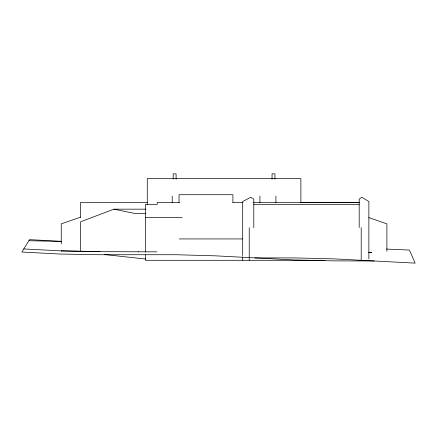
<?xml version="1.0" encoding="UTF-8"?>
<svg xmlns="http://www.w3.org/2000/svg" width="437" height="437" viewBox="0 0 437 437"><rect width="100%" height="100%" fill="white"/><g stroke="black" fill="none" stroke-linecap="round" stroke-linejoin="round"><path stroke-width="0.66" d="M61.459 241.328L29.558 239.651L21.85 252.034L59.749 254.023L98.467 254.733L176.488 254.733L215.496 255.836L294.598 259.988L334.425 260.884L374.116 260.982L415.15 263.123L409.425 250.051L386.434 249.068M145.909 209.17L113.953 209.17L80.637 221.767L80.637 250.614M80.637 217.151L61.256 223.87L61.256 243.922M147.269 202.386L80.637 202.386L80.637 217.358M300.885 202.386L359.356 202.386M179.673 202.462L157.205 202.462L157.205 204.429L145.576 204.401L145.576 252.154M232.79 202.462L243.005 202.462M253.389 202.462L359.187 202.462M253.793 204.401L359.187 204.401M145.969 213.611L135.579 213.611L113.953 209.17M145.576 217.571L182.158 217.571M179.252 238.93L242.502 238.93M254.826 257.901L294.303 257.912L333.939 258.868L374.252 260.982M325.013 260.294L145.576 260.294L145.576 254.842M359.831 260.294L361.197 260.294L361.197 227.601M138.616 251.778L99.811 251.679L61.311 250.909M138.485 251.778L156.878 251.843M61.442 250.909L99.986 251.554M28.886 240.711L61.459 241.464M23.718 248.937L61.568 250.909M104.356 254.531L145.685 259.037M368.768 217.582L386.898 223.87L386.898 251.275M368.877 258.939L368.877 201.495L361.841 197.273L359.187 199.114L359.187 227.601M300.885 202.839L300.885 178.607L147.269 178.607L147.269 204.86M275.927 196.038L275.927 202.648M274.949 179.225L274.949 173.877L272.043 173.877L272.043 179.225M259.939 196.038L259.939 202.648M253.793 227.693L253.793 199.114L250.756 197.273L242.699 201.495L242.699 255.563M249.227 227.693L249.227 260.294M242.699 256.912L242.699 260.294M232.91 202.462L232.91 194.711L179.033 194.711L179.033 202.462M176.1 179.225L176.1 173.877L173.194 173.877L173.194 179.225M172.211 196.038L172.211 202.648M371.57 252.602L368.85 252.602L371.57 252.602"/></g></svg>
